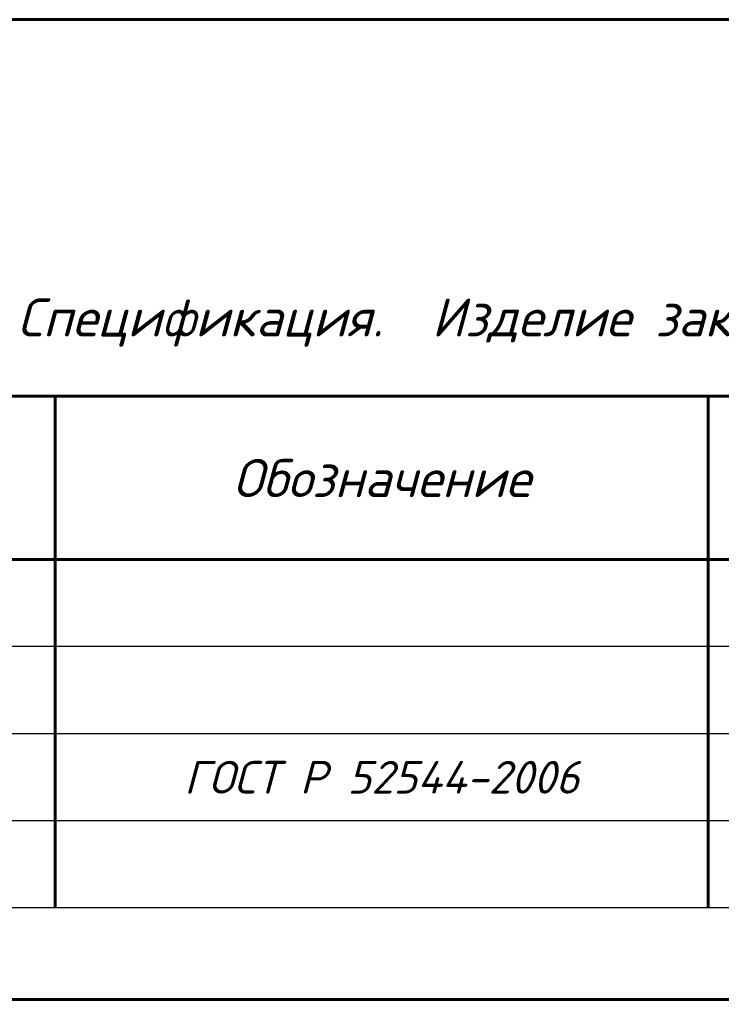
# Model space of a CAD drawing. Header units: millimetres. Extents: x -1807136 to 209800, y 0 to 410608.
# Drawn here: x 44848 to 51298, y 56757 to 65759 of the extents above; entities that cross this region are included whole.
import ezdxf
from ezdxf.enums import TextEntityAlignment as Align

# ---------------------------------------------------------------- set-up
doc = ezdxf.new("R2010")
doc.units = ezdxf.units.MM
doc.layers.get('0').update_dxf_attribs({"lineweight": 5})
doc.layers.add('k_ Рамка', color=252, linetype='Continuous', lineweight=40)
doc.styles.add('STEP PR', font='isocpeui.ttf')

# ---------------------------------------------------------------- blocks, each defined once
blk = doc.blocks.new('*U206')
for p, q in [((-18500, -1500), (0, -1500)), ((-17000, -3000), (-17000, -1500)), ((-11000, -3000), (-11000, -1500)), ((0, -3000), (-18500, -3000)), ((-17000, -6200), (-17000, -3000)), ((-11000, -6200), (-11000, -3000))]:
    blk.add_line(p, q)
at = {"color": 8, "lineweight": 20}
for p, q in [((0, -3800), (-18500, -3800)), ((0, -4600), (-18500, -4600)), ((0, -5400), (-18500, -5400)), ((0, -6200), (-18500, -6200))]:
    blk.add_line(p, q, dxfattribs=at)
at = {"style": 'STEP PR'}
blk.add_text('Обозначение', height=350, dxfattribs=at).set_placement((-14000, -2250), align=Align.MIDDLE)
at = {"style": 'STEP PR', "flags": 8}
blk.add_attdef('СПЕЦИФИКАЦИЯ', (-18462.6, -949.7), '', height=400, dxfattribs=at)

msp = doc.modelspace()

# ---------------------------------------------------------------- linework, layer by layer
at = {"color": 3, "lineweight": 40}
msp.add_lwpolyline([(41378.92077, 65759.17017), (65055.36762, 65759.17017), (65055.36762, 56757.24038), (41378.92077, 56757.24038)], close=True, dxfattribs=at)

# ---------------------------------------------------------------- block references
at = {"layer": 'k_ Рамка'}
ref = msp.add_blockref('*U206', (62175.47308, 63798.00462), dxfattribs=at)
ref.add_attrib('СПЕЦИФИКАЦИЯ', '     Спецификация.  Изделие закладное Зд-23', (43712.86737, 62848.26942), dxfattribs={"layer": '0', "height": 350, "style": 'STEP PR'})

# ---------------------------------------------------------------- texts
at = {"insert": (48175.47308, 58798.26597), "char_height": 300, "width": 6000, "attachment_point": 5, "style": 'STEP PR'}
msp.add_mtext('ГОСТ Р 52544-2006', dxfattribs=at)

doc.saveas('drawing.dxf')
